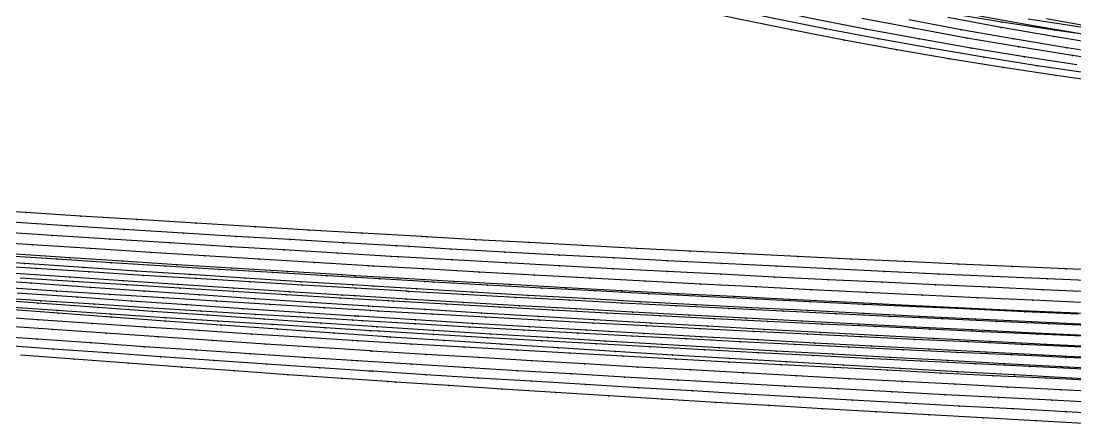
# Model space of a CAD drawing. Extents: x -2408 to 1029, y -526 to 2095.
# Drawn here: x -1262.1 to -962, y 1247.9 to 1362.5 of the extents above; entities that cross this region are included whole.
import ezdxf

# ---------------------------------------------------------------- set-up
doc = ezdxf.new("R2010")
doc.units = 0

# ---------------------------------------------------------------- blocks, each defined once
blk = doc.blocks.new(' -30')
at = {"layer": '1'}
blk.add_lwpolyline([(-777.175821, 278.159878), (-792.566917, 278.823549), (-807.743544, 279.49549), (-823.13305, 280.194691), (-838.308092, 280.90181), (-853.695957, 281.63683), (-868.869309, 282.379407), (-884.255389, 283.150527), (-899.427008, 283.928857), (-914.811212, 284.736362), (-929.981001, 285.55068), (-945.363241, 286.394851), (-960.743683, 287.25764), (-963.327179, 287.404404), (-976.123836, 288.13901), (-991.099742, 289.014787), (-1006.47788, 289.931065), (-1021.716095, 290.854397), (-1037.092414, 291.800377), (-1052.390421, 292.7548), (-1067.765151, 293.726621), (-1082.930535, 294.697188)], dxfattribs=at)
at = {"layer": '14'}
blk.add_lwpolyline([(-765.57299, 290.382381), (-780.84325, 291.028048), (-796.112693, 291.691255), (-811.381297, 292.372071), (-826.64904, 293.070568), (-841.915902, 293.786813), (-857.181859, 294.520879), (-872.446892, 295.272833), (-887.710977, 296.042747), (-902.974095, 296.830689), (-918.236184, 297.636729), (-933.497299, 298.460939), (-948.757382, 299.303388), (-962.604523, 300.083733), (-964.01641, 300.164145), (-981.023189, 301.145206), (-996.243732, 302.041932), (-1011.349801, 302.947855), (-1028.369845, 303.985999), (-1045.013766, 305.017704), (-1061.160689, 306.033129), (-1076.689792, 307.022434), (-1093.271043, 308.091929)], dxfattribs=at)
at = {"layer": '3'}
for p in [(-1076.689792, 307.022434), (-1061.160689, 306.033129), (-1045.013766, 305.017704), (-1028.369845, 303.985999), (-1011.349801, 302.947855), (-996.243732, 302.041932), (-981.023189, 301.145206), (-964.01641, 300.164145), (-962.604523, 300.083733), (-948.757382, 299.303388), (-933.497299, 298.460939), (-918.236184, 297.636729), (-902.974095, 296.830689), (-887.710977, 296.042747), (-872.446892, 295.272833), (-857.181859, 294.520879), (-1067.765151, 293.726621), (-1052.390421, 292.7548), (-1037.092414, 291.800377), (-841.915902, 293.786813), (-826.64904, 293.070568), (-811.381297, 292.372071), (-796.112693, 291.691255), (-1021.716095, 290.854397), (-1006.47788, 289.931065), (-991.099742, 289.014787), (-976.123836, 288.13901), (-780.84325, 291.028048), (-963.327179, 287.404404), (-960.743683, 287.25764), (-945.363241, 286.394851), (-929.981001, 285.55068), (-914.811212, 284.736362), (-899.427008, 283.928857), (-884.255389, 283.150527), (-868.869309, 282.379407), (-853.695957, 281.63683), (-838.308092, 280.90181), (-823.13305, 280.194691), (-807.743544, 279.49549), (-792.566917, 278.823549)]:
    blk.add_point(p, dxfattribs=at)
at = {"layer": '4'}
for p in [(-962.604523, 300.083733), (-963.327179, 287.404404)]:
    blk.add_point(p, dxfattribs=at)
blk = doc.blocks.new(' -31')
at = {"layer": '1'}
blk.add_lwpolyline([(-770.202478, 275.413489), (-785.549544, 276.080779), (-800.577175, 276.749601), (-815.923408, 277.448584), (-830.949565, 278.148891), (-846.294832, 278.880578), (-861.319423, 279.613387), (-876.663651, 280.378803), (-891.686577, 281.145113), (-907.02969, 281.945307), (-922.050825, 282.746123), (-937.392746, 283.582062), (-952.411943, 284.418389), (-967.856844, 285.297319), (-968.425064, 285.330029), (-982.873946, 286.170219), (-997.985334, 287.066471), (-1013.000426, 287.973625), (-1028.315558, 288.914379), (-1043.328852, 289.850599), (-1058.800335, 290.828954), (-1073.812, 291.790769), (-1089.149361, 292.785777)], dxfattribs=at)
at = {"layer": '14'}
blk.add_lwpolyline([(-770.692819, 288.146307), (-786.12636, 288.818491), (-801.559115, 289.506749), (-816.991055, 290.211347), (-832.422151, 290.932552), (-847.852374, 291.670628), (-863.281695, 292.425844), (-878.710086, 293.198464), (-894.137517, 293.988756), (-909.563961, 294.796985), (-924.989389, 295.623417), (-940.413771, 296.46832), (-955.837078, 297.331958), (-967.695694, 298.008938), (-971.259283, 298.214599), (-986.267518, 299.092049), (-1001.639416, 300.008829), (-1016.883783, 300.934514), (-1031.918804, 301.862321), (-1048.740405, 302.916572), (-1065.059572, 303.954611), (-1080.754196, 304.966316)], dxfattribs=at)
at = {"layer": '3'}
for p in [(-1065.059572, 303.954611), (-1048.740405, 302.916572), (-1031.918804, 301.862321), (-1016.883783, 300.934514), (-1001.639416, 300.008829), (-986.267518, 299.092049), (-971.259283, 298.214599), (-967.695694, 298.008938), (-955.837078, 297.331958), (-940.413771, 296.46832), (-924.989389, 295.623417), (-909.563961, 294.796985), (-1073.812, 291.790769), (-894.137517, 293.988756), (-878.710086, 293.198464), (-863.281695, 292.425844), (-847.852374, 291.670628), (-1058.800335, 290.828954), (-1043.328852, 289.850599), (-1028.315558, 288.914379), (-832.422151, 290.932552), (-816.991055, 290.211347), (-801.559115, 289.506749), (-786.12636, 288.818491), (-1013.000426, 287.973625), (-997.985334, 287.066471), (-982.873946, 286.170219), (-968.425064, 285.330029), (-967.856844, 285.297319), (-952.411943, 284.418389), (-937.392746, 283.582062), (-922.050825, 282.746123), (-907.02969, 281.945307), (-891.686577, 281.145113), (-876.663651, 280.378803), (-861.319423, 279.613387), (-846.294832, 278.880578), (-830.949565, 278.148891), (-815.923408, 277.448584), (-800.577175, 276.749601), (-785.549544, 276.080779)]:
    blk.add_point(p, dxfattribs=at)
at = {"layer": '4'}
for p in [(-967.695694, 298.008938), (-968.425064, 285.330029)]:
    blk.add_point(p, dxfattribs=at)
blk = doc.blocks.new(' -32')
at = {"layer": '1'}
blk.add_lwpolyline([(-773.899276, 273.126671), (-789.068344, 273.803053), (-804.47995, 274.504324), (-819.647727, 275.208778), (-835.059173, 275.939517), (-850.225541, 276.673821), (-865.636636, 277.435861), (-880.801455, 278.201807), (-896.212141, 278.99698), (-911.375219, 279.796369), (-926.785364, 280.626483), (-941.946547, 281.461052), (-956.984562, 282.306893), (-972.143688, 283.178197), (-973.526001, 283.258591), (-987.301727, 284.068227), (-1002.509101, 284.979815), (-1017.665, 285.905585), (-1032.866467, 286.849838), (-1048.020498, 287.805671), (-1063.199772, 288.776695), (-1078.352097, 289.758943)], dxfattribs=at)
at = {"layer": '14'}
blk.add_lwpolyline([(-772.086791, 285.759077), (-787.365413, 286.439283), (-802.643368, 287.133357), (-817.920583, 287.841749), (-833.196983, 288.564909), (-848.472609, 289.30329), (-863.747389, 290.057343), (-879.021247, 290.827515), (-894.294226, 291.614262), (-909.566251, 292.418033), (-924.837249, 293.239277), (-940.107261, 294.078448), (-955.376213, 294.935996), (-970.64405, 295.81237), (-972.787704, 295.936947), (-988.06349, 296.835856), (-1003.288751, 297.750438), (-1018.398306, 298.674929), (-1035.776177, 299.757273), (-1052.767375, 300.83376), (-1069.248508, 301.893975), (-1085.096167, 302.927501)], dxfattribs=at)
at = {"layer": '3'}
for p in [(-1069.248508, 301.893975), (-1052.767375, 300.83376), (-1035.776177, 299.757273), (-1018.398306, 298.674929), (-1003.288751, 297.750438), (-988.06349, 296.835856), (-972.787704, 295.936947), (-970.64405, 295.81237), (-955.376213, 294.935996), (-940.107261, 294.078448), (-924.837249, 293.239277), (-909.566251, 292.418033), (-894.294226, 291.614262), (-1063.199772, 288.776695), (-879.021247, 290.827515), (-863.747389, 290.057343), (-848.472609, 289.30329), (-833.196983, 288.564909), (-1048.020498, 287.805671), (-1032.866467, 286.849838), (-1017.665, 285.905585), (-817.920583, 287.841749), (-802.643368, 287.133357), (-787.365413, 286.439283), (-1002.509101, 284.979815), (-987.301727, 284.068227), (-973.526001, 283.258591), (-972.143688, 283.178197), (-956.984562, 282.306893), (-941.946547, 281.461052), (-926.785364, 280.626483), (-911.375219, 279.796369), (-896.212141, 278.99698), (-880.801455, 278.201807), (-865.636636, 277.435861), (-850.225541, 276.673821), (-835.059173, 275.939517), (-819.647727, 275.208778), (-804.47995, 274.504324), (-789.068344, 273.803053)]:
    blk.add_point(p, dxfattribs=at)
at = {"layer": '4'}
for p in [(-972.787704, 295.936947), (-973.526001, 283.258591)]:
    blk.add_point(p, dxfattribs=at)
blk = doc.blocks.new(' -33')
at = {"layer": '1'}
for points in [[(-441.778957, 931.360131), (-456.754608, 933.976534)], [(-762.896495, 270.184946), (-778.087638, 270.867003), (-793.383812, 271.565476), (-808.575655, 272.271407), (-823.870654, 272.99504), (-839.063048, 273.727273), (-854.356761, 274.478567), (-869.649699, 275.244669), (-884.841734, 276.021034), (-900.133067, 276.818529), (-915.325372, 277.62744), (-930.614924, 278.458806), (-945.80732, 279.302658), (-961.094837, 280.170434), (-976.434246, 281.060689), (-978.624878, 281.189423), (-991.71952, 281.967344), (-1007.164945, 282.902977), (-1022.447957, 283.846779), (-1037.521147, 284.793542), (-1052.802193, 285.768295), (-1067.967561, 286.749609), (-1083.246873, 287.751701)]]:
    blk.add_lwpolyline(points, dxfattribs=at)
at = {"layer": '14'}
blk.add_lwpolyline([(-774.455927, 283.415829), (-790.216489, 284.133233), (-805.976357, 284.863601), (-821.735482, 285.607619), (-837.493821, 286.365973), (-853.251364, 287.139351), (-869.007989, 287.928438), (-884.76369, 288.733921), (-900.51842, 289.556488), (-916.272132, 290.396824), (-932.024821, 291.255619), (-947.776362, 292.133555), (-963.526749, 293.03132), (-977.878342, 293.867264), (-979.275935, 293.949603), (-994.644828, 294.866065), (-1010.328878, 295.821017), (-1025.870484, 296.785245), (-1041.186149, 297.75158), (-1058.305927, 298.849341), (-1074.896844, 299.929784), (-1090.834202, 300.982201)], dxfattribs=at)
at = {"layer": '3'}
for p in [(-1074.896844, 299.929784), (-1058.305927, 298.849341), (-1041.186149, 297.75158), (-1025.870484, 296.785245), (-1010.328878, 295.821017), (-994.644828, 294.866065), (-979.275935, 293.949603), (-977.878342, 293.867264), (-963.526749, 293.03132), (-947.776362, 292.133555), (-932.024821, 291.255619), (-916.272132, 290.396824), (-900.51842, 289.556488), (-884.76369, 288.733921), (-1067.967561, 286.749609), (-1052.802193, 285.768295), (-869.007989, 287.928438), (-853.251364, 287.139351), (-837.493821, 286.365973), (-821.735482, 285.607619), (-1037.521147, 284.793542), (-1022.447957, 283.846779), (-1007.164945, 282.902977), (-805.976357, 284.863601), (-790.216489, 284.133233), (-991.71952, 281.967344), (-978.624878, 281.189423), (-976.434246, 281.060689), (-961.094837, 280.170434), (-945.80732, 279.302658), (-930.614924, 278.458806), (-915.325372, 277.62744), (-900.133067, 276.818529), (-884.841734, 276.021034), (-869.649699, 275.244669), (-854.356761, 274.478567), (-839.063048, 273.727273), (-823.870654, 272.99504), (-808.575655, 272.271407), (-793.383812, 271.565476), (-778.087638, 270.867003)]:
    blk.add_point(p, dxfattribs=at)
at = {"layer": '4'}
for p in [(-977.878342, 293.867264), (-978.624878, 281.189423)]:
    blk.add_point(p, dxfattribs=at)
blk = doc.blocks.new(' -34')
at = {"layer": '1'}
for points in [[(-445.596956, 929.331986), (-460.683874, 931.902477), (-475.964371, 934.69203), (-490.718995, 937.562037), (-505.93053, 940.705243), (-520.913507, 944.004726), (-536.03449, 947.564893), (-550.517715, 951.218091), (-564.581737, 955.018842), (-578.356641, 958.999216), (-592.684289, 963.396074), (-607.461636, 968.182291), (-622.171485, 973.173693), (-636.435727, 978.203608), (-651.027226, 983.531141), (-665.113804, 988.889181), (-679.549962, 994.62091), (-693.934179, 1000.484594), (-695.977249, 1001.323013), (-696.523972, 1001.548691), (-708.082124, 1006.297628), (-722.42343, 1012.204415), (-736.525376, 1018.024239), (-750.311137, 1023.723572)], [(-765.452986, 267.843916), (-780.8594, 268.552108), (-796.290946, 269.271493), (-811.722021, 270.001724), (-827.12935, 270.74248), (-842.559285, 271.496821), (-857.967792, 272.263431), (-873.396347, 273.0452), (-888.805845, 273.840977), (-904.232803, 274.653487), (-919.643145, 275.481778), (-935.068277, 276.328321), (-950.479376, 277.192315), (-965.902415, 278.076199), (-980.941786, 278.957607), (-983.722153, 279.122696), (-996.362457, 279.881488), (-1011.407143, 280.801932), (-1026.825511, 281.763646), (-1041.885107, 282.719383), (-1057.301451, 283.713239), (-1072.554059, 284.711008), (-1087.968536, 285.733316)]]:
    blk.add_lwpolyline(points, dxfattribs=at)
at = {"layer": '14'}
blk.add_lwpolyline([(-763.859133, 280.484359), (-779.783726, 281.215919), (-795.707724, 281.958102), (-811.631069, 282.711818), (-827.553705, 283.477979), (-843.475616, 284.257496), (-859.396668, 285.051278), (-875.316845, 285.860235), (-891.23609, 286.68528), (-907.154347, 287.527322), (-923.071561, 288.387272), (-938.987676, 289.266041), (-954.902674, 290.164542), (-970.816422, 291.083681), (-982.968521, 291.800079), (-986.728904, 292.02437), (-1002.269379, 292.964334), (-1018.08365, 293.940939), (-1033.729779, 294.925433), (-1049.123361, 295.910445), (-1064.180049, 296.888606), (-1080.866953, 297.988662)], dxfattribs=at)
at = {"layer": '3'}
for p in [(-460.683874, 931.902477), (-1064.180049, 296.888606), (-1049.123361, 295.910445), (-1033.729779, 294.925433), (-1018.08365, 293.940939), (-1002.269379, 292.964334), (-986.728904, 292.02437), (-982.968521, 291.800079), (-970.816422, 291.083681), (-954.902674, 290.164542), (-938.987676, 289.266041), (-923.071561, 288.387272), (-907.154347, 287.527322), (-891.23609, 286.68528), (-875.316845, 285.860235), (-1072.554059, 284.711008), (-1057.301451, 283.713239), (-1041.885107, 282.719383), (-859.396668, 285.051278), (-843.475616, 284.257496), (-827.553705, 283.477979), (-811.631069, 282.711818), (-1026.825511, 281.763646), (-1011.407143, 280.801932), (-996.362457, 279.881488), (-983.722153, 279.122696), (-795.707724, 281.958102), (-779.783726, 281.215919), (-980.941786, 278.957607), (-965.902415, 278.076199), (-950.479376, 277.192315), (-935.068277, 276.328321), (-919.643145, 275.481778), (-904.232803, 274.653487), (-888.805845, 273.840977), (-873.396347, 273.0452), (-857.967792, 272.263431), (-842.559285, 271.496821), (-827.12935, 270.74248), (-811.722021, 270.001724), (-796.290946, 269.271493), (-780.8594, 268.552108)]:
    blk.add_point(p, dxfattribs=at)
at = {"layer": '4'}
for p in [(-982.968521, 291.800079), (-983.722153, 279.122696)]:
    blk.add_point(p, dxfattribs=at)
blk = doc.blocks.new(' -35')
at = {"layer": '1'}
for points in [[(-444.394414, 926.525972), (-459.656309, 929.005658), (-474.652752, 931.615779), (-489.854663, 934.440074)], [(-775.720942, 265.928298), (-791.14785, 266.674669), (-806.574224, 267.431279), (-821.976648, 268.197837), (-837.401858, 268.977573), (-852.805685, 269.769164), (-868.22956, 270.575636), (-883.634603, 271.395855), (-899.056869, 272.232659), (-914.463003, 273.085155), (-929.883364, 273.955878), (-945.290388, 274.844118), (-960.708578, 275.752349), (-976.169137, 276.683642), (-978.690796, 276.837521), (-991.584844, 277.632981), (-1006.635907, 278.579462), (-1022.04916, 279.567721), (-1037.112188, 280.550425), (-1052.523331, 281.571716), (-1067.759382, 282.59622), (-1083.16855, 283.646631)]]:
    blk.add_lwpolyline(points, dxfattribs=at)
at = {"layer": '14'}
blk.add_lwpolyline([(-774.623325, 278.590209), (-790.542746, 279.360261), (-806.461523, 280.141206), (-822.379635, 280.934034), (-838.296942, 281.739734), (-854.213423, 282.559297), (-870.129014, 283.393713), (-886.043694, 284.243975), (-901.957324, 285.111069), (-917.869881, 285.995987), (-933.781303, 286.899721), (-949.691567, 287.823262), (-965.600536, 288.767596), (-977.915268, 289.51355), (-983.780599, 289.873569), (-998.494679, 290.790191), (-1014.308419, 291.795327), (-1029.955054, 292.808552), (-1045.348549, 293.822169), (-1060.402815, 294.828476), (-1077.081965, 295.959715), (-1093.077202, 297.059856)], dxfattribs=at)
at = {"layer": '3'}
for p in [(-474.652752, 931.615779), (-459.656309, 929.005658), (-1077.081965, 295.959715), (-1060.402815, 294.828476), (-1045.348549, 293.822169), (-1029.955054, 292.808552), (-1014.308419, 291.795327), (-998.494679, 290.790191), (-983.780599, 289.873569), (-977.915268, 289.51355), (-965.600536, 288.767596), (-949.691567, 287.823262), (-933.781303, 286.899721), (-917.869881, 285.995987), (-901.957324, 285.111069), (-1067.759382, 282.59622), (-886.043694, 284.243975), (-870.129014, 283.393713), (-854.213423, 282.559297), (-1052.523331, 281.571716), (-1037.112188, 280.550425), (-1022.04916, 279.567721), (-838.296942, 281.739734), (-822.379635, 280.934034), (-806.461523, 280.141206), (-790.542746, 279.360261), (-1006.635907, 278.579462), (-991.584844, 277.632981), (-978.690796, 276.837521), (-976.169137, 276.683642), (-960.708578, 275.752349), (-945.290388, 274.844118), (-929.883364, 273.955878), (-914.463003, 273.085155), (-899.056869, 272.232659), (-883.634603, 271.395855), (-868.22956, 270.575636), (-852.805685, 269.769164), (-837.401858, 268.977573), (-821.976648, 268.197837), (-806.574224, 267.431279), (-791.14785, 266.674669)]:
    blk.add_point(p, dxfattribs=at)
at = {"layer": '4'}
for p in [(-977.915268, 289.51355), (-978.690796, 276.837521)]:
    blk.add_point(p, dxfattribs=at)
blk = doc.blocks.new(' -36')
at = {"layer": '1'}
for points in [[(-441.971365, 923.609247), (-456.844676, 925.900884), (-472.038766, 928.406724), (-486.859441, 931.017239), (-501.714928, 933.803816)], [(-771.372108, 263.270087), (-786.419159, 264.008489), (-801.475582, 264.754972), (-816.52521, 265.509732), (-831.58075, 266.27441), (-846.6327, 267.049545), (-861.68706, 267.836459), (-876.741146, 268.636017), (-891.794168, 269.44919), (-906.850228, 270.277237), (-921.901515, 271.120735), (-936.959364, 271.981267), (-952.008733, 272.858967), (-967.056983, 273.755495), (-982.220425, 274.679151), (-983.788986, 274.775867), (-997.266246, 275.615844), (-1012.481967, 276.583209), (-1027.525352, 277.558299), (-1042.751656, 278.562429), (-1057.792896, 279.57003), (-1073.194307, 280.616939), (-1088.23355, 281.653398)]]:
    blk.add_lwpolyline(points, dxfattribs=at)
at = {"layer": '14'}
blk.add_lwpolyline([(-775.42351, 276.183433), (-791.506564, 276.975376), (-807.589087, 277.776415), (-823.670968, 278.587777), (-839.752134, 279.410694), (-855.832473, 280.246393), (-871.911987, 281.096108), (-887.990566, 281.961069), (-904.068135, 282.842505), (-920.144584, 283.741645), (-936.219915, 284.659723), (-952.294017, 285.597968), (-968.366778, 286.557607), (-983.0056, 287.451363), (-986.733999, 287.682118), (-1001.650603, 288.617989), (-1017.626655, 289.641344), (-1033.433632, 290.673485), (-1048.984597, 291.706507), (-1064.192681, 292.732506), (-1081.041974, 293.886335)], dxfattribs=at)
at = {"layer": '3'}
for p in [(-486.859441, 931.017239), (-472.038766, 928.406724), (-456.844676, 925.900884), (-1064.192681, 292.732506), (-1048.984597, 291.706507), (-1033.433632, 290.673485), (-1017.626655, 289.641344), (-1001.650603, 288.617989), (-986.733999, 287.682118), (-983.0056, 287.451363), (-968.366778, 286.557607), (-952.294017, 285.597968), (-936.219915, 284.659723), (-920.144584, 283.741645), (-904.068135, 282.842505), (-1073.194307, 280.616939), (-1057.792896, 279.57003), (-887.990566, 281.961069), (-871.911987, 281.096108), (-855.832473, 280.246393), (-839.752134, 279.410694), (-1042.751656, 278.562429), (-1027.525352, 277.558299), (-1012.481967, 276.583209), (-823.670968, 278.587777), (-807.589087, 277.776415), (-791.506564, 276.975376), (-997.266246, 275.615844), (-983.788986, 274.775867), (-982.220425, 274.679151), (-967.056983, 273.755495), (-952.008733, 272.858967), (-936.959364, 271.981267), (-921.901515, 271.120735), (-906.850228, 270.277237), (-891.794168, 269.44919), (-876.741146, 268.636017), (-861.68706, 267.836459), (-846.6327, 267.049545), (-831.58075, 266.27441), (-816.52521, 265.509732), (-801.475582, 264.754972), (-786.419159, 264.008489)]:
    blk.add_point(p, dxfattribs=at)
at = {"layer": '4'}
for p in [(-983.0056, 287.451363), (-983.788986, 274.775867)]:
    blk.add_point(p, dxfattribs=at)
blk = doc.blocks.new(' -37')
at = {"layer": '1'}
for points in [[(-444.589947, 921.496176), (-459.458358, 923.7234), (-474.683193, 926.162767), (-489.518295, 928.701425), (-504.686977, 931.4682), (-519.353713, 934.30624)], [(-767.249065, 260.666223), (-782.274922, 261.431962), (-797.340842, 262.206754), (-812.369545, 262.98769), (-827.43457, 263.779673), (-842.465873, 264.58011), (-857.529744, 265.393614), (-872.563383, 266.217868), (-887.625836, 267.057193), (-902.66169, 267.909603), (-917.722421, 268.779092), (-932.760292, 269.663929), (-947.819032, 270.567764), (-962.876601, 271.490607), (-978.261072, 272.454393), (-978.755493, 272.485733), (-993.316086, 273.418278), (-1008.568479, 274.415565), (-1023.620887, 275.418943), (-1038.932053, 276.457252), (-1053.982213, 277.49394), (-1069.002347, 278.543495), (-1084.050481, 279.609331)]]:
    blk.add_lwpolyline(points, dxfattribs=at)
at = {"layer": '14'}
blk.add_lwpolyline([(-770.240877, 273.534593), (-786.319319, 274.355939), (-802.397254, 275.185629), (-818.474561, 276.024976), (-834.55116, 276.875295), (-850.626972, 277.737901), (-866.701916, 278.614109), (-882.775913, 279.505234), (-898.848881, 280.41259), (-914.92074, 281.337493), (-930.991411, 282.281258), (-947.060813, 283.245199), (-963.128866, 284.230631), (-977.952042, 285.159988), (-979.19549, 285.23887), (-995.606912, 286.293508), (-1011.599042, 287.344167), (-1027.435724, 288.404995), (-1043.028358, 289.46774), (-1058.288284, 290.524149), (-1075.207108, 291.71313), (-1091.443273, 292.870737)], dxfattribs=at)
at = {"layer": '3'}
for p in [(-504.686977, 931.4682), (-489.518295, 928.701425), (-474.683193, 926.162767), (-459.458358, 923.7234), (-1075.207108, 291.71313), (-1058.288284, 290.524149), (-1043.028358, 289.46774), (-1027.435724, 288.404995), (-1011.599042, 287.344167), (-995.606912, 286.293508), (-979.19549, 285.23887), (-977.952042, 285.159988), (-963.128866, 284.230631), (-947.060813, 283.245199), (-930.991411, 282.281258), (-914.92074, 281.337493), (-898.848881, 280.41259), (-882.775913, 279.505234), (-1069.002347, 278.543495), (-1053.982213, 277.49394), (-1038.932053, 276.457252), (-866.701916, 278.614109), (-850.626972, 277.737901), (-834.55116, 276.875295), (-1023.620887, 275.418943), (-1008.568479, 274.415565), (-993.316086, 273.418278), (-818.474561, 276.024976), (-802.397254, 275.185629), (-786.319319, 274.355939), (-978.755493, 272.485733), (-978.261072, 272.454393), (-962.876601, 271.490607), (-947.819032, 270.567764), (-932.760292, 269.663929), (-917.722421, 268.779092), (-902.66169, 267.909603), (-887.625836, 267.057193), (-872.563383, 266.217868), (-857.529744, 265.393614), (-842.465873, 264.58011), (-827.43457, 263.779673), (-812.369545, 262.98769), (-797.340842, 262.206754), (-782.274922, 261.431962)]:
    blk.add_point(p, dxfattribs=at)
at = {"layer": '4'}
for p in [(-977.952042, 285.159988), (-978.755493, 272.485733)]:
    blk.add_point(p, dxfattribs=at)
blk = doc.blocks.new(' -38')
at = {"layer": '1'}
for points in [[(-459.06097, 921.119342), (-473.971512, 923.410495), (-489.148766, 925.901077), (-504.021637, 928.502933), (-519.143084, 931.312723), (-534.117269, 934.259495), (-549.17449, 937.395282), (-564.172123, 940.704734), (-579.143841, 944.22643), (-593.828656, 947.92436), (-608.681233, 951.919878), (-623.447312, 956.148027), (-638.167271, 960.606987), (-652.657825, 965.21925), (-667.255307, 970.063828), (-681.801836, 975.066497), (-696.291356, 980.224635), (-710.820775, 985.582316), (-725.18559, 991.077982), (-739.227644, 996.639557), (-750.781097, 1001.297531), (-751.389313, 1001.545792), (-753.491003, 1002.393675), (-767.610999, 1008.101741)], [(-769.577678, 258.332843), (-784.779864, 259.122013), (-799.975604, 259.916178), (-815.181526, 260.71749), (-830.37652, 261.526127), (-845.585904, 262.344741), (-860.779817, 263.173013), (-875.992363, 264.01409), (-891.184919, 264.867131), (-906.400353, 265.735861), (-921.591193, 266.618844), (-936.809316, 267.520333), (-951.998077, 268.438282), (-967.125657, 269.37213), (-982.311907, 270.330567), (-983.854218, 270.429096), (-997.496827, 271.310251), (-1012.929971, 272.327687), (-1028.112188, 273.348505), (-1043.07813, 274.372293), (-1058.257985, 275.427188), (-1073.455979, 276.498983), (-1088.633714, 277.584318)]]:
    blk.add_lwpolyline(points, dxfattribs=at)
at = {"layer": '14'}
blk.add_lwpolyline([(-771.016632, 271.124384), (-787.258777, 271.96843), (-803.500468, 272.81884), (-819.741611, 273.677185), (-835.982111, 274.545036), (-852.221875, 275.423964), (-868.46077, 276.315538), (-884.698778, 277.221334), (-900.935768, 278.14292), (-917.171644, 279.081868), (-933.406313, 280.039747), (-949.639681, 281.018131), (-965.871653, 282.018589), (-982.102117, 283.042691), (-983.044128, 283.102875), (-998.761848, 284.119944), (-1014.916418, 285.188645), (-1030.913578, 286.268276), (-1046.663818, 287.350372), (-1062.077633, 288.426467), (-1079.166712, 289.638087)], dxfattribs=at)
at = {"layer": '3'}
for p in [(-519.143084, 931.312723), (-504.021637, 928.502933), (-489.148766, 925.901077), (-473.971512, 923.410495), (-1062.077633, 288.426467), (-1046.663818, 287.350372), (-1030.913578, 286.268276), (-1014.916418, 285.188645), (-998.761848, 284.119944), (-983.044128, 283.102875), (-982.102117, 283.042691), (-965.871653, 282.018589), (-949.639681, 281.018131), (-933.406313, 280.039747), (-1073.455979, 276.498983), (-917.171644, 279.081868), (-900.935768, 278.14292), (-884.698778, 277.221334), (-868.46077, 276.315538), (-1058.257985, 275.427188), (-1043.07813, 274.372293), (-1028.112188, 273.348505), (-852.221875, 275.423964), (-835.982111, 274.545036), (-819.741611, 273.677185), (-1012.929971, 272.327687), (-997.496827, 271.310251), (-983.854218, 270.429096), (-982.311907, 270.330567), (-803.500468, 272.81884), (-787.258777, 271.96843), (-967.125657, 269.37213), (-951.998077, 268.438282), (-936.809316, 267.520333), (-921.591193, 266.618844), (-906.400353, 265.735861), (-891.184919, 264.867131), (-875.992363, 264.01409), (-860.779817, 263.173013), (-845.585904, 262.344741), (-830.37652, 261.526127), (-815.181526, 260.71749), (-799.975604, 259.916178), (-784.779864, 259.122013)]:
    blk.add_point(p, dxfattribs=at)
at = {"layer": '4'}
for p in [(-983.044128, 283.102875), (-983.854218, 270.429096)]:
    blk.add_point(p, dxfattribs=at)
blk = doc.blocks.new(' -39')
at = {"layer": '1'}
for points in [[(-459.369995, 918.6681), (-474.544191, 920.916216), (-489.747335, 923.322579), (-504.873214, 925.875688), (-519.739144, 928.542034), (-534.809225, 931.405934), (-549.529295, 934.361248), (-564.535652, 937.543096), (-579.294051, 940.865493), (-594.210439, 944.445963), (-608.74346, 948.169501), (-623.541269, 952.212173), (-638.283165, 956.486251), (-652.952613, 960.972167), (-667.279614, 965.559094), (-681.833281, 970.406735), (-696.159356, 975.344522), (-710.611662, 980.487132), (-724.770656, 985.711709), (-739.095536, 991.198618), (-753.24907, 996.776907), (-764.484177, 1001.280136)], [(-765.452569, 255.713795), (-780.759744, 256.538315), (-795.853856, 257.355978), (-811.16513, 258.191471), (-826.258502, 259.022408), (-841.573493, 259.874371), (-856.665797, 260.723997), (-871.984208, 261.597933), (-887.075163, 262.471661), (-902.396686, 263.373095), (-917.485887, 264.276339), (-932.810316, 265.210718), (-947.897412, 266.148805), (-962.878123, 267.09964), (-977.962671, 268.077862), (-978.824387, 268.134384), (-993.045834, 269.077448), (-1008.113917, 270.097546), (-1023.194259, 271.138471), (-1038.361368, 272.203648), (-1053.439277, 273.279403), (-1068.908171, 274.399436), (-1083.983808, 275.506294)]]:
    blk.add_lwpolyline(points, dxfattribs=at)
at = {"layer": '14'}
for points in [[(-462.135276, 931.900733), (-477.154961, 934.171595)], [(-765.811938, 268.451439), (-782.049417, 269.326503), (-798.286477, 270.207067), (-814.523015, 271.094791), (-830.75893, 271.991334), (-846.99412, 272.898358), (-863.228521, 273.817524), (-879.461954, 274.750489), (-895.694355, 275.698916), (-911.925623, 276.664464), (-928.155655, 277.648795), (-944.38435, 278.653568), (-960.611642, 279.680446), (-976.837336, 280.731084), (-977.992783, 280.806866), (-992.716029, 281.78384), (-1008.884321, 282.880176), (-1024.909398, 283.988956), (-1040.700004, 285.101352), (-1056.164878, 286.208537), (-1073.323024, 287.456177), (-1089.800247, 288.672296)]]:
    blk.add_lwpolyline(points, dxfattribs=at)
at = {"layer": '3'}
for p in [(-534.809225, 931.405934), (-519.739144, 928.542034), (-504.873214, 925.875688), (-489.747335, 923.322579), (-474.544191, 920.916216), (-1073.323024, 287.456177), (-1056.164878, 286.208537), (-1040.700004, 285.101352), (-1024.909398, 283.988956), (-1008.884321, 282.880176), (-992.716029, 281.78384), (-977.992783, 280.806866), (-976.837336, 280.731084), (-960.611642, 279.680446), (-944.38435, 278.653568), (-928.155655, 277.648795), (-911.925623, 276.664464), (-1068.908171, 274.399436), (-1053.439277, 273.279403), (-895.694355, 275.698916), (-879.461954, 274.750489), (-863.228521, 273.817524), (-1038.361368, 272.203648), (-1023.194259, 271.138471), (-1008.113917, 270.097546), (-846.99412, 272.898358), (-830.75893, 271.991334), (-814.523015, 271.094791), (-798.286477, 270.207067), (-993.045834, 269.077448), (-978.824387, 268.134384), (-977.962671, 268.077862), (-962.878123, 267.09964), (-782.049417, 269.326503), (-947.897412, 266.148805), (-932.810316, 265.210718), (-917.485887, 264.276339), (-902.396686, 263.373095), (-887.075163, 262.471661), (-871.984208, 261.597933), (-856.665797, 260.723997), (-841.573493, 259.874371), (-826.258502, 259.022408), (-811.16513, 258.191471), (-795.853856, 257.355978), (-780.759744, 256.538315)]:
    blk.add_point(p, dxfattribs=at)
at = {"layer": '4'}
for p in [(-977.992783, 280.806866), (-978.824387, 268.134384)]:
    blk.add_point(p, dxfattribs=at)
blk = doc.blocks.new(' -40')
at = {"layer": '1'}
for points in [[(-458.206556, 916.054192), (-473.430864, 918.216233), (-488.521518, 920.504771), (-503.802488, 922.975137), (-518.697682, 925.536679), (-533.712952, 928.276481), (-548.699854, 931.167774), (-563.73113, 934.226303), (-578.64294, 937.434832), (-593.523432, 940.832687), (-608.265674, 944.420964), (-623.037715, 948.262567), (-637.749039, 952.331167), (-652.497749, 956.644366), (-667.086432, 961.132105), (-681.770925, 965.858444), (-695.972976, 970.603217), (-710.883067, 975.745707), (-724.793774, 980.704495), (-739.589348, 986.168049), (-753.704715, 991.568032), (-767.902788, 997.169207)], [(-774.093852, 253.792425), (-789.294234, 254.644871), (-804.474596, 255.501373), (-819.674311, 256.36559), (-834.858713, 257.23699), (-850.057422, 258.118705), (-865.245477, 259.010728), (-880.442857, 259.915671), (-895.634351, 260.834082), (-910.829951, 261.767998), (-926.024601, 262.718507), (-941.218038, 263.687017), (-956.410218, 264.675124), (-971.526668, 265.679355), (-973.796234, 265.832005), (-986.716004, 266.710403), (-1002.186837, 267.783556), (-1017.373125, 268.858191), (-1032.425285, 269.942074), (-1047.608979, 271.052877), (-1063.00459, 272.195964), (-1078.18589, 273.33893)]]:
    blk.add_lwpolyline(points, dxfattribs=at)
at = {"layer": '14'}
for points in [[(-458.473322, 928.91115), (-473.864828, 931.117856), (-488.819894, 933.407924), (-503.751794, 935.843521), (-518.745305, 938.444687), (-533.624393, 941.182896), (-548.47564, 944.07202), (-563.714223, 947.200754), (-578.500073, 950.414068), (-593.242419, 953.818497), (-607.932947, 957.437126), (-623.118157, 961.438904), (-637.686866, 965.524383), (-652.19527, 969.820581), (-666.809009, 974.365372), (-681.198367, 979.039045), (-695.534872, 983.871909), (-710.207219, 988.979317), (-724.446147, 994.094091), (-738.625564, 999.369941), (-753.17555, 1004.995766), (-767.23578, 1010.581536), (-773.451843, 1013.072205)], [(-762.927931, 265.888456), (-779.160667, 266.796014), (-795.393007, 267.708453), (-811.624878, 268.62752), (-827.856095, 269.554958), (-844.086584, 270.492517), (-860.316236, 271.441944), (-876.544977, 272.404987), (-892.772622, 273.383389), (-908.999097, 274.3789), (-925.224293, 275.393266), (-941.448137, 276.428236), (-957.670443, 277.485554), (-972.942734, 278.503036), (-973.891138, 278.566967), (-988.984807, 279.59643), (-1005.151497, 280.72335), (-1021.176554, 281.863026), (-1036.96682, 283.006245), (-1052.429211, 284.143797), (-1067.470569, 285.26647), (-1084.025724, 286.51949)]]:
    blk.add_lwpolyline(points, dxfattribs=at)
at = {"layer": '3'}
for p in [(-488.819894, 933.407924), (-548.699854, 931.167774), (-473.864828, 931.117856), (-533.712952, 928.276481), (-518.697682, 925.536679), (-503.802488, 922.975137), (-488.521518, 920.504771), (-473.430864, 918.216233), (-1067.470569, 285.26647), (-1052.429211, 284.143797), (-1036.96682, 283.006245), (-1021.176554, 281.863026), (-1005.151497, 280.72335), (-988.984807, 279.59643), (-973.891138, 278.566967), (-972.942734, 278.503036), (-957.670443, 277.485554), (-941.448137, 276.428236), (-925.224293, 275.393266), (-908.999097, 274.3789), (-892.772622, 273.383389), (-1063.00459, 272.195964), (-1047.608979, 271.052877), (-876.544977, 272.404987), (-860.316236, 271.441944), (-844.086584, 270.492517), (-1032.425285, 269.942074), (-1017.373125, 268.858191), (-1002.186837, 267.783556), (-827.856095, 269.554958), (-811.624878, 268.62752), (-795.393007, 267.708453), (-986.716004, 266.710403), (-973.796234, 265.832005), (-971.526668, 265.679355), (-956.410218, 264.675124), (-779.160667, 266.796014), (-941.218038, 263.687017), (-926.024601, 262.718507), (-910.829951, 261.767998), (-895.634351, 260.834082), (-880.442857, 259.915671), (-865.245477, 259.010728), (-850.057422, 258.118705), (-834.858713, 257.23699), (-819.674311, 256.36559), (-804.474596, 255.501373), (-789.294234, 254.644871)]:
    blk.add_point(p, dxfattribs=at)
at = {"layer": '4'}
for p in [(-972.942734, 278.503036), (-973.796234, 265.832005)]:
    blk.add_point(p, dxfattribs=at)

msp = doc.modelspace()

# ---------------------------------------------------------------- block references
at = {"layer": '1'}
for name, p in [(' -32', (-184.050523, 999.622732)), (' -33', (-184.050694, 998.934067)), (' -31', (-184.050388, 1000.311413)), (' -30', (-184.050297, 1001.000083)), (' -34', (-184.050758, 998.245407)), (' -36', (-184.051123, 996.868036)), (' -35', (-184.051047, 997.556724)), (' -37', (-184.051318, 996.179365)), (' -38', (-184.051331, 995.490688)), (' -39', (-184.051506, 994.802025)), (' -40', (-184.051738, 994.113352)), (' -34', (-512.877729, 429.098086)), (' -33', (-513.729155, 429.147803)), (' -36', (-507.788996, 429.001375)), (' -35', (-508.640982, 429.051384)), (' -37', (-503.551747, 428.953571)), (' -38', (-502.699294, 428.903101)), (' -39', (-498.461818, 428.854057)), (' -40', (-494.224148, 428.804325))]:
    msp.add_blockref(name, p, dxfattribs=at)

doc.saveas('drawing.dxf')
